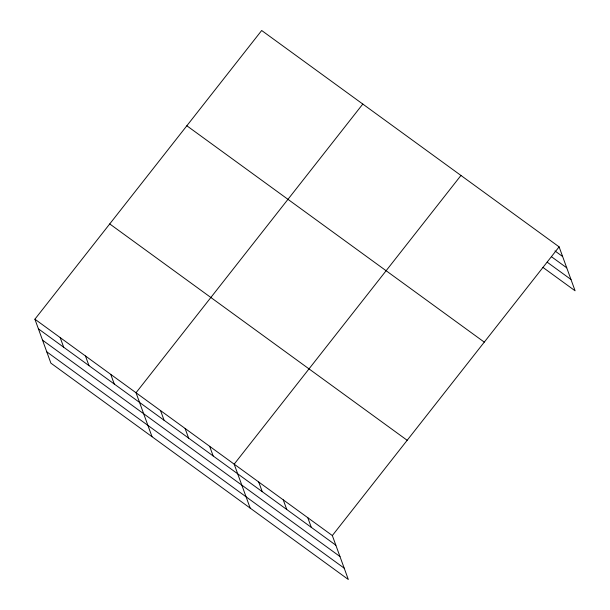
<?xml version="1.0" encoding="UTF-8"?>
<svg xmlns="http://www.w3.org/2000/svg" width="610" height="610" viewBox="0 0 610 610"><rect width="100%" height="100%" fill="white"/><g stroke="black" fill="none" stroke-linecap="round" stroke-linejoin="round"><path stroke-width="0.91" d="M34.9 319.198L332.336 535.557L348.325 579.5L50.889 363.141L34.9 319.198L261.675 30.5L559.111 246.859L575.1 290.802L542.892 267.371M362.798 104.058L136.03 392.764L152.02 436.707M460.954 175.459L234.179 464.157L250.176 508.099M332.336 535.557L559.111 246.859M554.955 250.939L562.618 256.513M551.402 256.673L566.743 267.828M547.208 262.193L570.983 279.487M186.835 125.767L484.271 342.126M109.731 223.931L407.167 440.283M38.415 328.851L335.851 545.21M42.532 340.166L339.968 556.526M46.772 351.825L344.208 568.184M307.798 517.707L311.306 527.36M283.253 499.857L286.769 509.51M258.716 482.007L262.231 491.668M209.642 446.307L213.157 455.967M185.104 428.456L188.62 438.117M160.567 410.614L164.082 420.267M110.746 374.372L114.261 384.025M85.461 355.981L88.976 365.634M60.184 337.589L63.692 347.242"/></g></svg>
